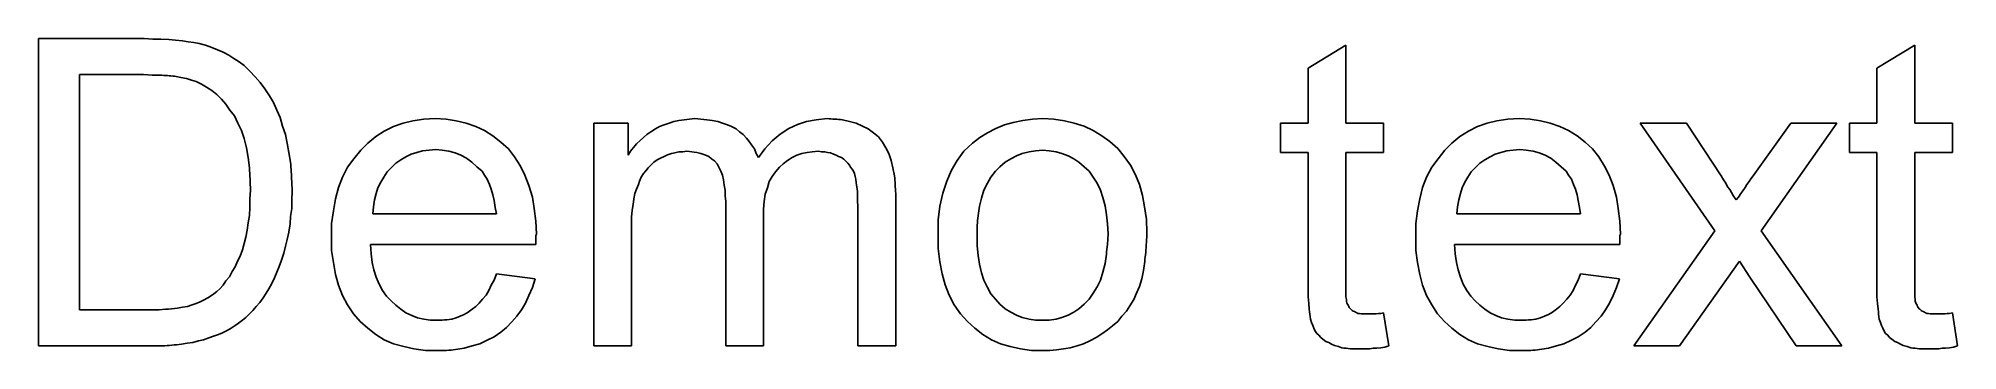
# Model space of a CAD drawing. Header units: millimetres. Extents: x 6 to 250, y -1 to 39.
import ezdxf

# ---------------------------------------------------------------- set-up
doc = ezdxf.new("R2010")
doc.units = ezdxf.units.MM

msp = doc.modelspace()

# ---------------------------------------------------------------- linework, layer by layer
for p, q in [((5.896501, 0), (5.896501, 39.139942)), ((5.896501, 39.139942), (19.380466, 39.139942)), ((19.380466, 39.139942), (20.473761, 39.067055)), ((20.473761, 39.067055), (21.494169, 39.067055)), ((21.494169, 39.067055), (22.514577, 38.994169)), ((22.514577, 38.994169), (23.389213, 38.921283)), ((23.389213, 38.921283), (24.263848, 38.848397)), ((24.263848, 38.848397), (24.992711, 38.702624)), ((24.992711, 38.702624), (25.721574, 38.629738)), ((25.721574, 38.629738), (26.377551, 38.483965)), ((26.377551, 38.483965), (27.1793, 38.265306)), ((27.1793, 38.265306), (27.98105, 37.973761)), ((27.98105, 37.973761), (28.709913, 37.682216)), ((28.709913, 37.682216), (29.438776, 37.390671)), ((29.438776, 37.390671), (30.167638, 37.026239)), ((30.167638, 37.026239), (30.823615, 36.588921)), ((167.714777, 35.349854), (172.525272, 38.265306)), ((172.525272, 38.265306), (172.525272, 28.35277)), ((240.214777, 35.349854), (245.025272, 38.265306)), ((245.025272, 38.265306), (245.025272, 28.35277)), ((19.30758, 34.548105), (11.144315, 34.548105)), ((11.144315, 34.548105), (11.144315, 4.591837)), ((20.400875, 34.475219), (19.30758, 34.548105)), ((21.421283, 34.475219), (20.400875, 34.475219)), ((24.04519, 34.183673), (23.24344, 34.329446)), ((30.823615, 36.588921), (31.479592, 36.151603)), ((31.479592, 36.151603), (32.135569, 35.714286)), ((32.135569, 35.714286), (32.864431, 34.985423)), ((32.864431, 34.985423), (33.520408, 34.25656)), ((33.520408, 34.25656), (34.176385, 33.527697)), ((167.714777, 28.35277), (167.714777, 35.349854)), ((240.214777, 28.35277), (240.214777, 35.349854)), ((24.774052, 34.037901), (24.04519, 34.183673)), ((25.430029, 33.819242), (24.774052, 34.037901)), ((26.01312, 33.673469), (25.430029, 33.819242)), ((26.669096, 33.309038), (26.01312, 33.673469)), ((27.325073, 32.944606), (26.669096, 33.309038)), ((27.98105, 32.507289), (27.325073, 32.944606)), ((28.637026, 31.997085), (27.98105, 32.507289)), ((29.220117, 31.413994), (28.637026, 31.997085)), ((34.176385, 33.527697), (34.759475, 32.725948)), ((34.759475, 32.725948), (35.342566, 31.851312)), ((35.342566, 31.851312), (35.85277, 30.976676)), ((29.803207, 30.758017), (29.220117, 31.413994)), ((30.313411, 30.029155), (29.803207, 30.758017)), ((30.896501, 29.300292), (30.313411, 30.029155)), ((35.85277, 30.976676), (36.290087, 30.029155)), ((36.290087, 30.029155), (36.727405, 29.081633)), ((31.333819, 28.35277), (30.896501, 29.300292)), ((31.771137, 27.405248), (31.333819, 28.35277)), ((32.135569, 26.38484), (31.771137, 27.405248)), ((36.727405, 29.081633), (37.01895, 27.988338)), ((37.01895, 27.988338), (37.383382, 26.895044)), ((48.882895, 26.676385), (49.976189, 27.332362)), ((49.976189, 27.332362), (51.14237, 27.915452)), ((51.14237, 27.915452), (52.381437, 28.35277)), ((52.381437, 28.35277), (53.620504, 28.644315)), ((53.620504, 28.644315), (55.005344, 28.862974)), ((55.005344, 28.862974), (56.46307, 28.93586)), ((56.46307, 28.93586), (57.847909, 28.862974)), ((57.847909, 28.862974), (59.159863, 28.644315)), ((59.159863, 28.644315), (60.39893, 28.35277)), ((60.39893, 28.35277), (61.637997, 27.915452)), ((61.637997, 27.915452), (62.731291, 27.405248)), ((62.731291, 27.405248), (63.824586, 26.749271)), ((76.673953, 0), (76.673953, 28.35277)), ((76.673953, 28.35277), (81.047131, 28.35277)), ((81.047131, 28.35277), (81.047131, 24.271137)), ((83.452378, 26.895044), (83.962582, 27.259475)), ((83.962582, 27.259475), (84.545673, 27.623907)), ((84.545673, 27.623907), (85.055877, 27.915452)), ((85.055877, 27.915452), (85.638967, 28.134111)), ((85.638967, 28.134111), (86.294944, 28.35277)), ((86.294944, 28.35277), (86.878034, 28.571429)), ((86.878034, 28.571429), (87.534011, 28.717201)), ((87.534011, 28.717201), (88.189988, 28.790087)), ((91.10544, 28.790087), (91.761416, 28.717201)), ((91.761416, 28.717201), (92.490279, 28.571429)), ((92.490279, 28.571429), (93.07337, 28.35277)), ((93.07337, 28.35277), (93.729346, 28.134111)), ((93.729346, 28.134111), (94.23955, 27.915452)), ((94.23955, 27.915452), (94.822641, 27.623907)), ((94.822641, 27.623907), (95.259959, 27.259475)), ((95.259959, 27.259475), (95.697276, 26.895044)), ((99.414478, 26.093294), (100.434886, 26.96793)), ((100.434886, 26.96793), (101.52818, 27.696793)), ((101.52818, 27.696793), (102.621475, 28.206997)), ((102.621475, 28.206997), (103.787655, 28.571429)), ((103.787655, 28.571429), (105.026722, 28.790087)), ((105.026722, 28.790087), (106.411562, 28.93586)), ((108.379492, 28.790087), (109.254128, 28.571429)), ((109.254128, 28.571429), (110.128763, 28.35277)), ((110.128763, 28.35277), (110.930513, 27.988338)), ((110.930513, 27.988338), (111.659375, 27.623907)), ((111.659375, 27.623907), (112.315352, 27.113703)), ((112.315352, 27.113703), (112.971329, 26.603499)), ((125.893586, 26.530612), (126.841108, 27.113703)), ((126.841108, 27.113703), (127.934402, 27.696793)), ((127.934402, 27.696793), (129.027697, 28.134111)), ((129.027697, 28.134111), (130.120991, 28.425656)), ((130.120991, 28.425656), (131.360058, 28.717201)), ((131.360058, 28.717201), (132.599125, 28.862974)), ((132.599125, 28.862974), (133.911079, 28.93586)), ((133.911079, 28.93586), (135.295918, 28.862974)), ((135.295918, 28.862974), (136.680758, 28.644315)), ((136.680758, 28.644315), (137.919825, 28.35277)), ((137.919825, 28.35277), (139.158892, 27.988338)), ((139.158892, 27.988338), (140.325073, 27.405248)), ((140.325073, 27.405248), (141.418367, 26.749271)), ((164.216234, 24.635569), (164.216234, 28.35277)), ((164.216234, 28.35277), (167.714777, 28.35277)), ((172.525272, 28.35277), (177.335768, 28.35277)), ((177.335768, 28.35277), (177.335768, 24.635569)), ((187.049563, 26.676385), (188.142857, 27.332362)), ((188.142857, 27.332362), (189.309038, 27.915452)), ((189.309038, 27.915452), (190.548105, 28.35277)), ((190.548105, 28.35277), (191.787172, 28.644315)), ((191.787172, 28.644315), (193.172012, 28.862974)), ((193.172012, 28.862974), (194.629738, 28.93586)), ((194.629738, 28.93586), (196.014577, 28.862974)), ((196.014577, 28.862974), (197.326531, 28.644315)), ((197.326531, 28.644315), (198.565598, 28.35277)), ((198.565598, 28.35277), (199.804665, 27.915452)), ((199.804665, 27.915452), (200.897959, 27.405248)), ((200.897959, 27.405248), (201.991254, 26.749271)), ((219.563649, 14.650146), (210.015544, 28.35277)), ((210.015544, 28.35277), (215.919334, 28.35277)), ((215.919334, 28.35277), (220.365398, 21.64723)), ((224.447031, 21.64723), (229.257526, 28.35277)), ((235.08843, 28.35277), (225.467439, 14.650146)), ((229.257526, 28.35277), (235.08843, 28.35277)), ((236.716234, 24.635569), (236.716234, 28.35277)), ((236.716234, 28.35277), (240.214777, 28.35277)), ((245.025272, 28.35277), (249.835768, 28.35277)), ((249.835768, 28.35277), (249.835768, 24.635569)), ((32.427114, 25.218659), (32.135569, 26.38484)), ((32.645773, 23.979592), (32.427114, 25.218659)), ((37.383382, 26.895044), (37.602041, 25.801749)), ((37.602041, 25.801749), (37.8207, 24.635569)), ((37.8207, 24.635569), (38.039359, 23.396501)), ((46.113215, 23.833819), (46.987851, 24.927114)), ((46.987851, 24.927114), (47.862487, 25.801749)), ((47.862487, 25.801749), (48.882895, 26.676385)), ((54.130708, 24.635569), (53.401845, 24.41691)), ((54.859571, 24.854227), (54.130708, 24.635569)), ((57.337705, 24.927114), (56.535956, 25)), ((58.212341, 24.781341), (57.337705, 24.927114)), ((59.01409, 24.562682), (58.212341, 24.781341)), ((59.742953, 24.271137), (59.01409, 24.562682)), ((63.824586, 26.749271), (64.844994, 25.947522)), ((64.844994, 25.947522), (65.792516, 25.072886)), ((65.792516, 25.072886), (66.594265, 24.052478)), ((81.047131, 24.271137), (81.338676, 24.781341)), ((82.140425, 25.728863), (82.577743, 26.166181)), ((82.577743, 26.166181), (83.015061, 26.530612)), ((83.015061, 26.530612), (83.452378, 26.895044)), ((86.586489, 24.489796), (86.076285, 24.344023)), ((87.023807, 24.562682), (86.586489, 24.489796)), ((87.534011, 24.708455), (87.023807, 24.562682)), ((88.044215, 24.708455), (87.534011, 24.708455)), ((88.554419, 24.781341), (88.044215, 24.708455)), ((90.30369, 24.489796), (89.793486, 24.635569)), ((90.813894, 24.344023), (90.30369, 24.489796)), ((95.697276, 26.895044), (96.134594, 26.457726)), ((96.134594, 26.457726), (96.499026, 26.020408)), ((96.499026, 26.020408), (96.790571, 25.58309)), ((96.790571, 25.58309), (97.155002, 25.072886)), ((97.155002, 25.072886), (97.373661, 24.489796)), ((97.373661, 24.489796), (97.665206, 23.979592)), ((97.665206, 23.979592), (98.466956, 25.072886)), ((98.466956, 25.072886), (99.414478, 26.093294)), ((103.204565, 24.489796), (102.548588, 24.271137)), ((103.860542, 24.635569), (103.204565, 24.489796)), ((104.516518, 24.708455), (103.860542, 24.635569)), ((105.318268, 24.781341), (104.516518, 24.708455)), ((105.682699, 24.708455), (105.318268, 24.781341)), ((106.120017, 24.708455), (105.682699, 24.708455)), ((106.484448, 24.635569), (106.120017, 24.708455)), ((106.84888, 24.562682), (106.484448, 24.635569)), ((107.213311, 24.41691), (106.84888, 24.562682)), ((112.971329, 26.603499), (113.481533, 25.947522)), ((113.481533, 25.947522), (113.918851, 25.218659)), ((113.918851, 25.218659), (114.283282, 24.489796)), ((114.283282, 24.489796), (114.574827, 23.61516)), ((122.978134, 23.61516), (123.85277, 24.781341)), ((123.85277, 24.781341), (124.946064, 25.801749)), ((124.946064, 25.801749), (125.893586, 26.530612)), ((131.287172, 24.489796), (130.558309, 24.198251)), ((132.161808, 24.708455), (131.287172, 24.489796)), ((132.963557, 24.854227), (132.161808, 24.708455)), ((133.911079, 24.927114), (132.963557, 24.854227)), ((134.712828, 24.854227), (133.911079, 24.927114)), ((135.587464, 24.708455), (134.712828, 24.854227)), ((136.316327, 24.489796), (135.587464, 24.708455)), ((137.118076, 24.198251), (136.316327, 24.489796)), ((141.418367, 26.749271), (142.438776, 26.020408)), ((142.438776, 26.020408), (143.459184, 25.145773)), ((143.459184, 25.145773), (144.260933, 24.125364)), ((167.714777, 24.635569), (164.216234, 24.635569)), ((167.714777, 8.309038), (167.714777, 24.635569)), ((177.335768, 24.635569), (172.525272, 24.635569)), ((172.525272, 24.635569), (172.525272, 7.944606)), ((184.279883, 23.833819), (185.154519, 24.927114)), ((185.154519, 24.927114), (186.029155, 25.801749)), ((186.029155, 25.801749), (187.049563, 26.676385)), ((192.297376, 24.635569), (191.568513, 24.41691)), ((193.026239, 24.854227), (192.297376, 24.635569)), ((195.504373, 24.927114), (194.702624, 25)), ((196.379009, 24.781341), (195.504373, 24.927114)), ((197.180758, 24.562682), (196.379009, 24.781341)), ((197.909621, 24.271137), (197.180758, 24.562682)), ((201.991254, 26.749271), (203.011662, 25.947522)), ((203.011662, 25.947522), (203.959184, 25.072886)), ((203.959184, 25.072886), (204.760933, 24.052478)), ((240.214777, 24.635569), (236.716234, 24.635569)), ((240.214777, 8.309038), (240.214777, 24.635569)), ((249.835768, 24.635569), (245.025272, 24.635569)), ((245.025272, 24.635569), (245.025272, 7.944606)), ((32.791545, 22.667638), (32.645773, 23.979592)), ((44.655489, 21.501458), (45.311466, 22.740525)), ((45.311466, 22.740525), (46.113215, 23.833819)), ((50.340621, 22.157434), (49.903303, 21.501458)), ((50.923711, 22.740525), (50.340621, 22.157434)), ((51.433915, 23.250729), (50.923711, 22.740525)), ((52.089892, 23.688047), (51.433915, 23.250729)), ((52.745869, 24.052478), (52.089892, 23.688047)), ((53.401845, 24.41691), (52.745869, 24.052478)), ((60.471816, 23.906706), (59.742953, 24.271137)), ((61.127793, 23.396501), (60.471816, 23.906706)), ((61.783769, 22.813411), (61.127793, 23.396501)), ((62.439746, 22.230321), (61.783769, 22.813411)), ((62.731291, 21.720117), (62.439746, 22.230321)), ((66.594265, 24.052478), (67.323128, 22.886297)), ((67.323128, 22.886297), (67.906218, 21.720117)), ((83.306606, 22.303207), (83.015061, 21.938776)), ((83.598151, 22.667638), (83.306606, 22.303207)), ((83.962582, 23.03207), (83.598151, 22.667638)), ((84.327014, 23.396501), (83.962582, 23.03207)), ((84.764332, 23.688047), (84.327014, 23.396501)), ((85.20165, 23.906706), (84.764332, 23.688047)), ((85.638967, 24.125364), (85.20165, 23.906706)), ((86.076285, 24.344023), (85.638967, 24.125364)), ((91.324099, 24.125364), (90.813894, 24.344023)), ((91.68853, 23.833819), (91.324099, 24.125364)), ((92.052961, 23.542274), (91.68853, 23.833819)), ((92.417393, 23.177843), (92.052961, 23.542274)), ((92.636052, 22.740525), (92.417393, 23.177843)), ((92.854711, 22.230321), (92.636052, 22.740525)), ((93.07337, 21.720117), (92.854711, 22.230321)), ((99.851795, 22.157434), (99.414478, 21.574344)), ((100.361999, 22.740525), (99.851795, 22.157434)), ((100.799317, 23.177843), (100.361999, 22.740525)), ((101.382408, 23.61516), (100.799317, 23.177843)), ((101.965498, 23.979592), (101.382408, 23.61516)), ((102.548588, 24.271137), (101.965498, 23.979592)), ((107.577743, 24.271137), (107.213311, 24.41691)), ((107.869288, 24.125364), (107.577743, 24.271137)), ((108.23372, 23.979592), (107.869288, 24.125364)), ((108.525265, 23.760933), (108.23372, 23.979592)), ((108.743924, 23.542274), (108.525265, 23.760933)), ((109.035469, 23.250729), (108.743924, 23.542274)), ((109.254128, 23.03207), (109.035469, 23.250729)), ((109.3999, 22.740525), (109.254128, 23.03207)), ((109.618559, 22.521866), (109.3999, 22.740525)), ((109.764332, 22.230321), (109.618559, 22.521866)), ((109.910104, 21.938776), (109.764332, 22.230321)), ((114.574827, 23.61516), (114.793486, 22.667638)), ((114.793486, 22.667638), (115.012145, 21.64723)), ((121.666181, 20.991254), (122.249271, 22.376093)), ((122.249271, 22.376093), (122.978134, 23.61516)), ((127.861516, 22.230321), (127.278426, 21.501458)), ((128.444606, 22.813411), (127.861516, 22.230321)), ((129.100583, 23.396501), (128.444606, 22.813411)), ((129.829446, 23.833819), (129.100583, 23.396501)), ((130.558309, 24.198251), (129.829446, 23.833819)), ((137.846939, 23.833819), (137.118076, 24.198251)), ((138.502915, 23.396501), (137.846939, 23.833819)), ((139.158892, 22.813411), (138.502915, 23.396501)), ((139.814869, 22.230321), (139.158892, 22.813411)), ((140.325073, 21.501458), (139.814869, 22.230321)), ((144.260933, 24.125364), (145.062682, 23.03207)), ((145.062682, 23.03207), (145.718659, 21.793003)), ((182.822157, 21.501458), (183.478134, 22.740525)), ((183.478134, 22.740525), (184.279883, 23.833819)), ((188.507289, 22.157434), (188.069971, 21.501458)), ((189.090379, 22.740525), (188.507289, 22.157434)), ((189.600583, 23.250729), (189.090379, 22.740525)), ((190.25656, 23.688047), (189.600583, 23.250729)), ((190.912536, 24.052478), (190.25656, 23.688047)), ((191.568513, 24.41691), (190.912536, 24.052478)), ((198.638484, 23.906706), (197.909621, 24.271137)), ((199.294461, 23.396501), (198.638484, 23.906706)), ((199.950437, 22.813411), (199.294461, 23.396501)), ((200.606414, 22.230321), (199.950437, 22.813411)), ((200.897959, 21.720117), (200.606414, 22.230321)), ((204.760933, 24.052478), (205.489796, 22.886297)), ((205.489796, 22.886297), (206.072886, 21.720117)), ((32.864431, 18.731778), (32.937318, 19.825073)), ((38.185131, 20.918367), (38.258017, 19.6793)), ((38.258017, 19.6793), (38.185131, 18.586006)), ((43.780854, 18.731778), (44.145285, 20.189504)), ((44.145285, 20.189504), (44.655489, 21.501458)), ((49.17444, 20.116618), (48.955781, 19.387755)), ((49.538871, 20.845481), (49.17444, 20.116618)), ((49.903303, 21.501458), (49.538871, 20.845481)), ((63.095723, 21.209913), (62.731291, 21.720117)), ((63.387268, 20.553936), (63.095723, 21.209913)), ((63.605927, 19.970845), (63.387268, 20.553936)), ((63.824586, 19.241983), (63.605927, 19.970845)), ((67.906218, 21.720117), (68.416422, 20.408163)), ((68.416422, 20.408163), (68.85374, 18.950437)), ((82.140425, 19.970845), (81.921766, 19.387755)), ((82.359084, 20.553936), (82.140425, 19.970845)), ((82.504857, 20.991254), (82.359084, 20.553936)), ((82.723515, 21.501458), (82.504857, 20.991254)), ((83.015061, 21.938776), (82.723515, 21.501458)), ((93.219142, 21.137026), (93.07337, 21.720117)), ((93.292029, 20.48105), (93.219142, 21.137026)), ((93.437801, 19.825073), (93.292029, 20.48105)), ((93.437801, 19.09621), (93.437801, 19.825073)), ((98.831387, 20.116618), (98.539842, 19.314869)), ((99.050046, 20.918367), (98.831387, 20.116618)), ((99.414478, 21.574344), (99.050046, 20.918367)), ((109.982991, 21.574344), (109.910104, 21.938776)), ((110.055877, 21.209913), (109.982991, 21.574344)), ((110.128763, 20.772595), (110.055877, 21.209913)), ((110.274536, 19.09621), (110.274536, 19.6793)), ((121.155977, 19.460641), (121.666181, 20.991254)), ((126.40379, 19.825073), (126.112245, 18.804665)), ((126.841108, 20.699708), (126.40379, 19.825073)), ((127.278426, 21.501458), (126.841108, 20.699708)), ((140.835277, 20.699708), (140.325073, 21.501458)), ((141.272595, 19.825073), (140.835277, 20.699708)), ((141.56414, 18.877551), (141.272595, 19.825073)), ((145.718659, 21.793003), (146.228863, 20.553936)), ((146.228863, 20.553936), (146.593294, 19.169096)), ((181.947522, 18.731778), (182.311953, 20.189504)), ((182.311953, 20.189504), (182.822157, 21.501458)), ((187.341108, 20.116618), (187.122449, 19.387755)), ((187.705539, 20.845481), (187.341108, 20.116618)), ((188.069971, 21.501458), (187.705539, 20.845481)), ((201.262391, 21.209913), (200.897959, 21.720117)), ((201.553936, 20.553936), (201.262391, 21.209913)), ((201.772595, 19.970845), (201.553936, 20.553936)), ((201.991254, 19.241983), (201.772595, 19.970845)), ((206.072886, 21.720117), (206.58309, 20.408163)), ((206.58309, 20.408163), (207.020408, 18.950437)), ((220.365398, 21.64723), (220.656943, 21.137026)), ((220.656943, 21.137026), (220.948489, 20.699708)), ((220.948489, 20.699708), (221.167147, 20.262391)), ((221.167147, 20.262391), (221.458693, 19.897959)), ((221.458693, 19.897959), (221.677352, 19.533528)), ((222.843532, 19.387755), (223.135078, 19.752187)), ((223.135078, 19.752187), (223.426623, 20.189504)), ((223.426623, 20.189504), (223.645282, 20.553936)), ((223.645282, 20.553936), (223.936827, 20.918367)), ((223.936827, 20.918367), (224.155486, 21.282799)), ((224.155486, 21.282799), (224.447031, 21.64723)), ((32.791545, 16.618076), (32.864431, 17.638484)), ((32.864431, 17.638484), (32.864431, 18.731778)), ((38.185131, 17.492711), (38.039359, 16.472303)), ((38.185131, 18.586006), (38.185131, 17.492711)), ((43.27065, 15.597668), (43.489309, 17.201166)), ((43.489309, 17.201166), (43.780854, 18.731778)), ((48.59135, 17.71137), (48.518463, 16.836735)), ((48.737122, 18.586006), (48.59135, 17.71137)), ((48.955781, 19.387755), (48.737122, 18.586006)), ((63.970358, 18.51312), (63.824586, 19.241983)), ((64.116131, 17.638484), (63.970358, 18.51312)), ((64.261903, 16.836735), (64.116131, 17.638484)), ((68.85374, 18.950437), (69.072399, 17.492711)), ((69.072399, 17.492711), (69.291058, 15.889213)), ((81.557335, 17.274052), (81.484448, 16.399417)), ((81.703107, 18.002915), (81.557335, 17.274052)), ((81.775994, 18.731778), (81.703107, 18.002915)), ((81.921766, 19.387755), (81.775994, 18.731778)), ((93.510687, 18.367347), (93.437801, 19.09621)), ((93.510687, 0), (93.510687, 18.367347)), ((98.394069, 18.367347), (98.321183, 17.419825)), ((98.321183, 17.419825), (98.321183, 16.399417)), ((98.539842, 19.314869), (98.394069, 18.367347)), ((110.274536, 18.440233), (110.274536, 19.09621)), ((110.347422, 17.784257), (110.274536, 18.440233)), ((110.347422, 0), (110.347422, 17.784257)), ((115.157918, 19.387755), (115.157918, 0)), ((120.572886, 16.034985), (120.791545, 17.784257)), ((120.791545, 17.784257), (121.155977, 19.460641)), ((126.112245, 18.804665), (125.8207, 17.784257)), ((141.855685, 17.857143), (141.56414, 18.877551)), ((142.001458, 16.690962), (141.855685, 17.857143)), ((146.593294, 19.169096), (146.88484, 17.71137)), ((146.88484, 17.71137), (147.103499, 16.107872)), ((181.437318, 15.597668), (181.655977, 17.201166)), ((181.655977, 17.201166), (181.947522, 18.731778)), ((186.758017, 17.71137), (186.685131, 16.836735)), ((186.90379, 18.586006), (186.758017, 17.71137)), ((187.122449, 19.387755), (186.90379, 18.586006)), ((202.137026, 18.51312), (201.991254, 19.241983)), ((202.282799, 17.638484), (202.137026, 18.51312)), ((202.428571, 16.836735), (202.282799, 17.638484)), ((207.020408, 18.950437), (207.239067, 17.492711)), ((207.239067, 17.492711), (207.457726, 15.889213)), ((221.677352, 19.533528), (221.89601, 19.169096)), ((221.89601, 19.169096), (222.041783, 18.877551)), ((222.041783, 18.877551), (222.260442, 18.586006)), ((222.260442, 18.586006), (222.551987, 18.950437)), ((222.551987, 18.950437), (222.843532, 19.387755)), ((32.354227, 13.848397), (32.5, 14.723032)), ((32.5, 14.723032), (32.645773, 15.670554)), ((32.645773, 15.670554), (32.791545, 16.618076)), ((37.966472, 15.524781), (37.8207, 14.504373)), ((38.039359, 16.472303), (37.966472, 15.524781)), ((43.27065, 13.921283), (43.27065, 15.597668)), ((48.518463, 16.836735), (64.261903, 16.836735)), ((69.291058, 15.889213), (69.363944, 14.212828)), ((81.484448, 16.399417), (81.484448, 15.524781)), ((81.484448, 15.524781), (81.484448, 14.650146)), ((98.321183, 16.399417), (98.321183, 0)), ((120.572886, 14.139942), (120.572886, 16.034985)), ((125.529155, 15.379009), (125.529155, 14.139942)), ((142.14723, 15.524781), (142.001458, 16.690962)), ((142.220117, 14.285714), (142.14723, 15.524781)), ((147.103499, 16.107872), (147.176385, 14.504373)), ((181.437318, 13.921283), (181.437318, 15.597668)), ((186.685131, 16.836735), (202.428571, 16.836735)), ((207.457726, 15.889213), (207.530612, 14.212828)), ((31.625364, 11.443149), (31.91691, 12.244898)), ((31.91691, 12.244898), (32.135569, 13.046647)), ((32.135569, 13.046647), (32.354227, 13.848397)), ((37.383382, 12.682216), (37.164723, 11.80758)), ((37.602041, 13.556851), (37.383382, 12.682216)), ((37.8207, 14.504373), (37.602041, 13.556851)), ((43.27065, 12.172012), (43.27065, 13.921283)), ((69.291058, 12.900875), (48.226918, 12.900875)), ((48.226918, 12.900875), (48.299804, 11.734694)), ((69.363944, 14.212828), (69.291058, 14.067055)), ((69.291058, 14.067055), (69.291058, 13.921283)), ((69.291058, 13.921283), (69.291058, 13.77551)), ((69.291058, 13.77551), (69.291058, 13.629738)), ((69.291058, 13.629738), (69.291058, 13.483965)), ((69.291058, 13.483965), (69.291058, 13.265306)), ((69.291058, 13.265306), (69.291058, 13.046647)), ((69.291058, 13.046647), (69.291058, 12.900875)), ((81.484448, 14.650146), (81.484448, 0)), ((120.572886, 12.390671), (120.572886, 14.139942)), ((120.791545, 10.714286), (120.572886, 12.390671)), ((125.529155, 14.139942), (125.529155, 12.755102)), ((125.529155, 12.755102), (125.674927, 11.516035)), ((142.14723, 12.900875), (142.220117, 14.285714)), ((181.437318, 12.172012), (181.437318, 13.921283)), ((207.457726, 12.900875), (186.393586, 12.900875)), ((186.393586, 12.900875), (186.466472, 11.734694)), ((207.530612, 14.212828), (207.457726, 14.067055)), ((207.457726, 14.067055), (207.457726, 13.921283)), ((207.457726, 13.921283), (207.457726, 13.77551)), ((207.457726, 13.77551), (207.457726, 13.629738)), ((207.457726, 13.629738), (207.457726, 13.483965)), ((207.457726, 13.483965), (207.457726, 13.265306)), ((207.457726, 13.265306), (207.457726, 13.046647)), ((207.457726, 13.046647), (207.457726, 12.900875)), ((209.213795, 0), (219.563649, 14.650146)), ((225.467439, 14.650146), (235.744407, 0)), ((30.604956, 9.475219), (30.969388, 10.058309)), ((30.969388, 10.058309), (31.260933, 10.787172)), ((31.260933, 10.787172), (31.625364, 11.443149)), ((36.581633, 10.131195), (36.290087, 9.402332)), ((36.873178, 10.932945), (36.581633, 10.131195)), ((37.164723, 11.80758), (36.873178, 10.932945)), ((43.489309, 10.641399), (43.27065, 12.172012)), ((43.780854, 9.110787), (43.489309, 10.641399)), ((48.299804, 11.734694), (48.445577, 10.641399)), ((48.445577, 10.641399), (48.664236, 9.693878)), ((121.08309, 9.183673), (120.791545, 10.714286)), ((125.674927, 11.516035), (125.8207, 10.422741)), ((125.8207, 10.422741), (126.112245, 9.329446)), ((141.56414, 9.402332), (141.855685, 10.495627)), ((181.655977, 10.641399), (181.437318, 12.172012)), ((181.947522, 9.110787), (181.655977, 10.641399)), ((186.466472, 11.734694), (186.612245, 10.641399)), ((186.612245, 10.641399), (186.830904, 9.693878)), ((222.69776, 10.787172), (215.044699, 0)), ((224.009713, 8.746356), (222.69776, 10.787172)), ((29.001458, 7.28863), (29.438776, 7.725948)), ((29.438776, 7.725948), (29.803207, 8.309038)), ((29.803207, 8.309038), (30.240525, 8.819242)), ((30.240525, 8.819242), (30.604956, 9.475219)), ((35.634111, 7.944606), (35.269679, 7.28863)), ((35.998542, 8.673469), (35.634111, 7.944606)), ((36.290087, 9.402332), (35.998542, 8.673469)), ((44.145285, 7.725948), (43.780854, 9.110787)), ((44.655489, 6.413994), (44.145285, 7.725948)), ((48.664236, 9.693878), (48.955781, 8.746356)), ((48.955781, 8.746356), (49.320213, 7.87172)), ((49.320213, 7.87172), (49.75753, 7.069971)), ((63.314382, 7.069971), (63.605927, 7.725948)), ((63.605927, 7.725948), (63.970358, 8.381924)), ((63.970358, 8.381924), (64.261903, 9.183673)), ((64.261903, 9.183673), (69.218172, 8.527697)), ((68.85374, 7.434402), (68.416422, 6.413994)), ((69.218172, 8.527697), (68.85374, 7.434402)), ((121.447522, 7.798834), (121.08309, 9.183673)), ((121.957726, 6.48688), (121.447522, 7.798834)), ((126.112245, 9.329446), (126.40379, 8.381924)), ((126.40379, 8.381924), (126.841108, 7.434402)), ((126.841108, 7.434402), (127.278426, 6.632653)), ((140.325073, 6.705539), (140.835277, 7.507289)), ((140.835277, 7.507289), (141.272595, 8.381924)), ((141.272595, 8.381924), (141.56414, 9.402332)), ((146.228863, 7.580175), (145.864431, 6.705539)), ((146.520408, 8.527697), (146.228863, 7.580175)), ((146.739067, 9.620991), (146.520408, 8.527697)), ((167.714777, 7.215743), (167.714777, 8.309038)), ((172.525272, 7.944606), (172.525272, 7.434402)), ((172.525272, 7.434402), (172.525272, 6.997085)), ((182.311953, 7.725948), (181.947522, 9.110787)), ((182.822157, 6.413994), (182.311953, 7.725948)), ((186.830904, 9.693878), (187.122449, 8.746356)), ((187.122449, 8.746356), (187.48688, 7.87172)), ((187.48688, 7.87172), (187.924198, 7.069971)), ((201.48105, 7.069971), (201.772595, 7.725948)), ((201.772595, 7.725948), (202.137026, 8.381924)), ((202.137026, 8.381924), (202.428571, 9.183673)), ((202.428571, 9.183673), (207.38484, 8.527697)), ((207.020408, 7.434402), (206.58309, 6.413994)), ((207.38484, 8.527697), (207.020408, 7.434402)), ((229.913503, 0), (224.009713, 8.746356)), ((240.214777, 7.215743), (240.214777, 8.309038)), ((245.025272, 7.944606), (245.025272, 7.434402)), ((245.025272, 7.434402), (245.025272, 6.997085)), ((23.607872, 4.810496), (24.263848, 4.956268)), ((24.263848, 4.956268), (24.919825, 5.029155)), ((24.919825, 5.029155), (25.502915, 5.247813)), ((25.502915, 5.247813), (26.01312, 5.393586)), ((26.01312, 5.393586), (26.523324, 5.612245)), ((26.523324, 5.612245), (26.960641, 5.830904)), ((26.960641, 5.830904), (27.470845, 6.122449)), ((27.470845, 6.122449), (27.835277, 6.341108)), ((27.835277, 6.341108), (28.272595, 6.632653)), ((28.272595, 6.632653), (28.637026, 6.924198)), ((28.637026, 6.924198), (29.001458, 7.28863)), ((33.666181, 5.029155), (33.228863, 4.51895)), ((34.103499, 5.539359), (33.666181, 5.029155)), ((34.540816, 6.122449), (34.103499, 5.539359)), ((34.905248, 6.705539), (34.540816, 6.122449)), ((35.269679, 7.28863), (34.905248, 6.705539)), ((45.311466, 5.247813), (44.655489, 6.413994)), ((46.040329, 4.081633), (45.311466, 5.247813)), ((49.75753, 7.069971), (50.267734, 6.341108)), ((50.267734, 6.341108), (50.850825, 5.758017)), ((50.850825, 5.758017), (51.433915, 5.174927)), ((51.433915, 5.174927), (52.089892, 4.664723)), ((61.200679, 4.664723), (61.637997, 5.029155)), ((61.637997, 5.029155), (62.075315, 5.466472)), ((62.075315, 5.466472), (62.512632, 5.976676)), ((62.512632, 5.976676), (62.94995, 6.48688)), ((62.94995, 6.48688), (63.314382, 7.069971)), ((67.979105, 5.466472), (67.468901, 4.591837)), ((68.416422, 6.413994), (67.979105, 5.466472)), ((122.613703, 5.247813), (121.957726, 6.48688)), ((123.415452, 4.081633), (122.613703, 5.247813)), ((127.278426, 6.632653), (127.861516, 5.976676)), ((127.861516, 5.976676), (128.444606, 5.3207)), ((128.444606, 5.3207), (129.100583, 4.737609)), ((138.502915, 4.737609), (139.158892, 5.3207)), ((139.158892, 5.3207), (139.814869, 5.976676)), ((139.814869, 5.976676), (140.325073, 6.705539)), ((144.989796, 5.102041), (144.552478, 4.446064)), ((145.5, 5.90379), (144.989796, 5.102041)), ((145.864431, 6.705539), (145.5, 5.90379)), ((167.714777, 6.268222), (167.714777, 7.215743)), ((167.787663, 5.393586), (167.714777, 6.268222)), ((167.860549, 4.664723), (167.787663, 5.393586)), ((172.525272, 6.997085), (172.525272, 6.559767)), ((172.525272, 6.559767), (172.525272, 6.268222)), ((172.525272, 6.268222), (172.598159, 5.90379)), ((172.598159, 5.90379), (172.598159, 5.685131)), ((172.598159, 5.685131), (172.671045, 5.466472)), ((172.671045, 5.466472), (172.743931, 5.3207)), ((172.743931, 5.3207), (172.816818, 5.174927)), ((172.816818, 5.174927), (172.889704, 5.029155)), ((172.889704, 5.029155), (172.96259, 4.883382)), ((183.478134, 5.247813), (182.822157, 6.413994)), ((184.206997, 4.081633), (183.478134, 5.247813)), ((187.924198, 7.069971), (188.434402, 6.341108)), ((188.434402, 6.341108), (189.017493, 5.758017)), ((189.017493, 5.758017), (189.600583, 5.174927)), ((189.600583, 5.174927), (190.25656, 4.664723)), ((199.367347, 4.664723), (199.804665, 5.029155)), ((199.804665, 5.029155), (200.241983, 5.466472)), ((200.241983, 5.466472), (200.6793, 5.976676)), ((200.6793, 5.976676), (201.116618, 6.48688)), ((201.116618, 6.48688), (201.48105, 7.069971)), ((206.145773, 5.466472), (205.635569, 4.591837)), ((206.58309, 6.413994), (206.145773, 5.466472)), ((240.214777, 6.268222), (240.214777, 7.215743)), ((240.287663, 5.393586), (240.214777, 6.268222)), ((240.360549, 4.664723), (240.287663, 5.393586)), ((245.025272, 6.997085), (245.025272, 6.559767)), ((245.025272, 6.559767), (245.025272, 6.268222)), ((245.025272, 6.268222), (245.098159, 5.90379)), ((245.098159, 5.90379), (245.098159, 5.685131)), ((245.098159, 5.685131), (245.171045, 5.466472)), ((245.171045, 5.466472), (245.243931, 5.3207)), ((245.243931, 5.3207), (245.316818, 5.174927)), ((245.316818, 5.174927), (245.389704, 5.029155)), ((245.389704, 5.029155), (245.46259, 4.883382)), ((11.144315, 4.591837), (19.453353, 4.591837)), ((19.453353, 4.591837), (20.327988, 4.591837)), ((20.327988, 4.591837), (21.27551, 4.591837)), ((21.27551, 4.591837), (22.077259, 4.664723)), ((30.969388, 2.623907), (30.459184, 2.259475)), ((31.406706, 2.915452), (30.969388, 2.623907)), ((31.91691, 3.279883), (31.406706, 2.915452)), ((32.354227, 3.644315), (31.91691, 3.279883)), ((32.791545, 4.081633), (32.354227, 3.644315)), ((33.228863, 4.51895), (32.791545, 4.081633)), ((46.914965, 3.134111), (46.040329, 4.081633)), ((47.862487, 2.259475), (46.914965, 3.134111)), ((52.089892, 4.664723), (52.745869, 4.227405)), ((52.745869, 4.227405), (53.474731, 3.862974)), ((53.474731, 3.862974), (54.203594, 3.571429)), ((54.203594, 3.571429), (55.005344, 3.425656)), ((55.005344, 3.425656), (55.879979, 3.279883)), ((55.879979, 3.279883), (56.754615, 3.279883)), ((56.754615, 3.279883), (57.337705, 3.279883)), ((58.576772, 3.425656), (59.159863, 3.571429)), ((59.159863, 3.571429), (59.670067, 3.790087)), ((59.670067, 3.790087), (60.180271, 4.008746)), ((60.180271, 4.008746), (60.690475, 4.300292)), ((60.690475, 4.300292), (61.200679, 4.664723)), ((66.229834, 3.061224), (65.573857, 2.332362)), ((66.88581, 3.790087), (66.229834, 3.061224)), ((67.468901, 4.591837), (66.88581, 3.790087)), ((124.290087, 3.134111), (123.415452, 4.081633)), ((125.237609, 2.259475), (124.290087, 3.134111)), ((129.100583, 4.737609), (129.829446, 4.300292)), ((129.829446, 4.300292), (130.558309, 3.93586)), ((130.558309, 3.93586), (131.287172, 3.644315)), ((131.287172, 3.644315), (132.161808, 3.425656)), ((132.161808, 3.425656), (132.963557, 3.279883)), ((132.963557, 3.279883), (133.911079, 3.279883)), ((133.911079, 3.279883), (134.712828, 3.279883)), ((134.712828, 3.279883), (135.587464, 3.425656)), ((135.587464, 3.425656), (136.316327, 3.644315)), ((136.316327, 3.644315), (137.118076, 3.93586)), ((137.118076, 3.93586), (137.846939, 4.300292)), ((137.846939, 4.300292), (138.502915, 4.737609)), ((142.803207, 2.55102), (142.14723, 2.040816)), ((143.459184, 3.134111), (142.803207, 2.55102)), ((143.969388, 3.790087), (143.459184, 3.134111)), ((144.552478, 4.446064), (143.969388, 3.790087)), ((168.152094, 2.988338), (168.006322, 3.425656)), ((168.297867, 2.623907), (168.152094, 2.988338)), ((168.44364, 2.259475), (168.297867, 2.623907)), ((172.96259, 4.883382), (173.108363, 4.737609)), ((173.108363, 4.737609), (173.181249, 4.664723)), ((173.181249, 4.664723), (173.327022, 4.51895)), ((173.327022, 4.51895), (173.472794, 4.446064)), ((173.472794, 4.446064), (173.618567, 4.373178)), ((173.618567, 4.373178), (173.764339, 4.300292)), ((173.764339, 4.300292), (173.910112, 4.227405)), ((173.910112, 4.227405), (174.055885, 4.154519)), ((174.055885, 4.154519), (174.274543, 4.154519)), ((174.274543, 4.154519), (174.493202, 4.081633)), ((174.493202, 4.081633), (174.711861, 4.081633)), ((174.711861, 4.081633), (174.93052, 4.081633)), ((174.93052, 4.081633), (175.222065, 4.081633)), ((175.222065, 4.081633), (175.367838, 4.081633)), ((175.367838, 4.081633), (175.586497, 4.081633)), ((175.586497, 4.081633), (175.878042, 4.081633)), ((175.878042, 4.081633), (176.096701, 4.081633)), ((176.096701, 4.081633), (176.388246, 4.081633)), ((176.388246, 4.081633), (176.679791, 4.154519)), ((176.679791, 4.154519), (176.971336, 4.154519)), ((176.971336, 4.154519), (177.335768, 4.227405)), ((177.335768, 4.227405), (177.991745, 0)), ((185.081633, 3.134111), (184.206997, 4.081633)), ((186.029155, 2.259475), (185.081633, 3.134111)), ((190.25656, 4.664723), (190.912536, 4.227405)), ((190.912536, 4.227405), (191.641399, 3.862974)), ((191.641399, 3.862974), (192.370262, 3.571429)), ((192.370262, 3.571429), (193.172012, 3.425656)), ((193.172012, 3.425656), (194.046647, 3.279883)), ((194.046647, 3.279883), (194.921283, 3.279883)), ((194.921283, 3.279883), (195.504373, 3.279883)), ((196.74344, 3.425656), (197.326531, 3.571429)), ((197.326531, 3.571429), (197.836735, 3.790087)), ((197.836735, 3.790087), (198.346939, 4.008746)), ((198.346939, 4.008746), (198.857143, 4.300292)), ((198.857143, 4.300292), (199.367347, 4.664723)), ((204.396501, 3.061224), (203.740525, 2.332362)), ((205.052478, 3.790087), (204.396501, 3.061224)), ((205.635569, 4.591837), (205.052478, 3.790087)), ((240.652094, 2.988338), (240.506322, 3.425656)), ((240.797867, 2.623907), (240.652094, 2.988338)), ((240.94364, 2.259475), (240.797867, 2.623907)), ((245.46259, 4.883382), (245.608363, 4.737609)), ((245.608363, 4.737609), (245.681249, 4.664723)), ((245.681249, 4.664723), (245.827022, 4.51895)), ((245.827022, 4.51895), (245.972794, 4.446064)), ((245.972794, 4.446064), (246.118567, 4.373178)), ((246.118567, 4.373178), (246.264339, 4.300292)), ((246.264339, 4.300292), (246.410112, 4.227405)), ((246.410112, 4.227405), (246.555885, 4.154519)), ((246.555885, 4.154519), (246.774543, 4.154519)), ((246.774543, 4.154519), (246.993202, 4.081633)), ((246.993202, 4.081633), (247.211861, 4.081633)), ((247.211861, 4.081633), (247.43052, 4.081633)), ((247.43052, 4.081633), (247.722065, 4.081633)), ((247.722065, 4.081633), (247.867838, 4.081633)), ((247.867838, 4.081633), (248.086497, 4.081633)), ((248.086497, 4.081633), (248.378042, 4.081633)), ((248.378042, 4.081633), (248.596701, 4.081633)), ((248.596701, 4.081633), (248.888246, 4.081633)), ((248.888246, 4.081633), (249.179791, 4.154519)), ((249.179791, 4.154519), (249.471336, 4.154519)), ((249.471336, 4.154519), (249.835768, 4.227405)), ((249.835768, 4.227405), (250.491745, 0)), ((20.036443, 0), (5.896501, 0)), ((20.911079, 0), (20.036443, 0)), ((21.712828, 0), (20.911079, 0)), ((24.846939, 0.364431), (24.118076, 0.218659)), ((25.575802, 0.437318), (24.846939, 0.364431)), ((26.304665, 0.655977), (25.575802, 0.437318)), ((26.960641, 0.801749), (26.304665, 0.655977)), ((27.616618, 1.020408), (26.960641, 0.801749)), ((28.199708, 1.239067), (27.616618, 1.020408)), ((28.855685, 1.457726), (28.199708, 1.239067)), ((29.365889, 1.676385), (28.855685, 1.457726)), ((29.94898, 1.96793), (29.365889, 1.676385)), ((30.459184, 2.259475), (29.94898, 1.96793)), ((48.882895, 1.457726), (47.862487, 2.259475)), ((49.976189, 0.801749), (48.882895, 1.457726)), ((51.14237, 0.291545), (49.976189, 0.801749)), ((52.454323, -0.072886), (51.14237, 0.291545)), ((61.200679, 0), (60.180271, -0.291545)), ((62.148201, 0.291545), (61.200679, 0)), ((63.095723, 0.728863), (62.148201, 0.291545)), ((63.970358, 1.166181), (63.095723, 0.728863)), ((64.844994, 1.749271), (63.970358, 1.166181)), ((65.573857, 2.332362), (64.844994, 1.749271)), ((81.484448, 0), (76.673953, 0)), ((98.321183, 0), (93.510687, 0)), ((115.157918, 0), (110.347422, 0)), ((126.258017, 1.457726), (125.237609, 2.259475)), ((127.351312, 0.801749), (126.258017, 1.457726)), ((128.517493, 0.291545), (127.351312, 0.801749)), ((129.75656, -0.072886), (128.517493, 0.291545)), ((138.284257, 0), (137.409621, -0.218659)), ((139.086006, 0.291545), (138.284257, 0)), ((139.887755, 0.655977), (139.086006, 0.291545)), ((140.689504, 1.093294), (139.887755, 0.655977)), ((141.418367, 1.530612), (140.689504, 1.093294)), ((142.14723, 2.040816), (141.418367, 1.530612)), ((168.589412, 1.96793), (168.44364, 2.259475)), ((168.808071, 1.603499), (168.589412, 1.96793)), ((169.099616, 1.38484), (168.808071, 1.603499)), ((169.318275, 1.093294), (169.099616, 1.38484)), ((169.60982, 0.874636), (169.318275, 1.093294)), ((169.974252, 0.58309), (169.60982, 0.874636)), ((170.338683, 0.437318), (169.974252, 0.58309)), ((170.703115, 0.218659), (170.338683, 0.437318)), ((171.067546, 0.072886), (170.703115, 0.218659)), ((171.57775, -0.072886), (171.067546, 0.072886)), ((177.991745, 0), (177.481541, -0.145773)), ((187.049563, 1.457726), (186.029155, 2.259475)), ((188.142857, 0.801749), (187.049563, 1.457726)), ((189.309038, 0.291545), (188.142857, 0.801749)), ((190.620991, -0.072886), (189.309038, 0.291545)), ((199.367347, 0), (198.346939, -0.291545)), ((200.314869, 0.291545), (199.367347, 0)), ((201.262391, 0.728863), (200.314869, 0.291545)), ((202.137026, 1.166181), (201.262391, 0.728863)), ((203.011662, 1.749271), (202.137026, 1.166181)), ((203.740525, 2.332362), (203.011662, 1.749271)), ((215.044699, 0), (209.213795, 0)), ((235.744407, 0), (229.913503, 0)), ((241.089412, 1.96793), (240.94364, 2.259475)), ((241.308071, 1.603499), (241.089412, 1.96793)), ((241.599616, 1.38484), (241.308071, 1.603499)), ((241.818275, 1.093294), (241.599616, 1.38484)), ((242.10982, 0.874636), (241.818275, 1.093294)), ((242.474252, 0.58309), (242.10982, 0.874636)), ((242.838683, 0.437318), (242.474252, 0.58309)), ((243.203115, 0.218659), (242.838683, 0.437318)), ((243.567546, 0.072886), (243.203115, 0.218659)), ((244.07775, -0.072886), (243.567546, 0.072886)), ((250.491745, 0), (249.981541, -0.145773)), ((53.766277, -0.364431), (52.454323, -0.072886)), ((55.224003, -0.58309), (53.766277, -0.364431)), ((56.754615, -0.58309), (55.224003, -0.58309)), ((57.920796, -0.58309), (56.754615, -0.58309)), ((131.068513, -0.364431), (129.75656, -0.072886)), ((132.453353, -0.58309), (131.068513, -0.364431)), ((133.911079, -0.58309), (132.453353, -0.58309)), ((134.785714, -0.58309), (133.911079, -0.58309)), ((135.66035, -0.510204), (134.785714, -0.58309)), ((136.534985, -0.364431), (135.66035, -0.510204)), ((137.409621, -0.218659), (136.534985, -0.364431)), ((172.015068, -0.218659), (171.57775, -0.072886)), ((173.691453, -0.364431), (173.108363, -0.364431)), ((174.34743, -0.364431), (173.691453, -0.364431)), ((174.711861, -0.364431), (174.34743, -0.364431)), ((175.149179, -0.364431), (174.711861, -0.364431)), ((175.586497, -0.364431), (175.149179, -0.364431)), ((176.023815, -0.291545), (175.586497, -0.364431)), ((176.461132, -0.291545), (176.023815, -0.291545)), ((176.971336, -0.218659), (176.461132, -0.291545)), ((177.481541, -0.145773), (176.971336, -0.218659)), ((191.932945, -0.364431), (190.620991, -0.072886)), ((193.390671, -0.58309), (191.932945, -0.364431)), ((194.921283, -0.58309), (193.390671, -0.58309)), ((196.087464, -0.58309), (194.921283, -0.58309)), ((244.515068, -0.218659), (244.07775, -0.072886)), ((246.191453, -0.364431), (245.608363, -0.364431)), ((246.84743, -0.364431), (246.191453, -0.364431)), ((247.211861, -0.364431), (246.84743, -0.364431)), ((247.649179, -0.364431), (247.211861, -0.364431)), ((248.086497, -0.364431), (247.649179, -0.364431)), ((248.523815, -0.291545), (248.086497, -0.364431)), ((248.961132, -0.291545), (248.523815, -0.291545)), ((249.471336, -0.218659), (248.961132, -0.291545)), ((249.981541, -0.145773), (249.471336, -0.218659))]:
    msp.add_line(p, q)
for centre, radius, start, end in [((10.890327, -108.622669), 143.484865, 85.06109211, 85.79103787), ((95.515489, -34.151096), 63.366044, 95.37946565, 96.63858503), ((98.431277, 113.819787), 85.3447, -95.95646129, -94.9242275), ((94.056223, -151.217125), 180.576167, 85.45053004, 86.07665676), ((65.392559, -86.562732), 111.913728, 94.53900636, 95.40050164), ((115.850881, -3.608318), 44.688533, 138.96794425, 140.55936624), ((94.494626, 69.934359), 45.542081, -97.49463529, -95.92498466), ((203.559227, -86.562732), 111.913728, 94.53900636, 95.40050164), ((-508.78193, -6.530464), 542.35999, 2.78533817, 3.08602625), ((-140.941536, 11.624901), 179.367587, 2.9699619, 3.76293232), ((79.041836, 16.071296), 31.440408, 6.58960374, 8.59971732), ((-157.1397, 2.954556), 272.79304, 3.45361943, 3.92917372), ((291.643491, -3.535754), 167.187742, 172.67361446, 173.50394126), ((-23.967106, 31.815638), 167.187742, -7.32638554, -6.49605874), ((-65.459853, 25.001526), 212.895185, -3.53346701, -2.82621016), ((9.047049, 28.53624), 138.985173, -7.82196892, -6.88278176), ((14.751422, 89.694423), 85.3447, -85.0757725, -84.04353871), ((52.636529, 48.578674), 45.542085, -84.07496973, -82.5053191), ((213.15934, 9.365899), 45.542085, -174.07496973, -172.5053191), ((190.803197, 48.578674), 45.542085, -84.07496973, -82.5053191), ((285.65934, 9.365899), 45.542085, -174.07496973, -172.5053191), ((14.460314, 93.115806), 93.397817, -85.54639305, -84.06474484), ((41.265022, 137.400473), 138.985173, -83.11721824, -82.17803108), ((176.716338, 30.868268), 31.440404, -98.59966583, -96.58955225), ((179.43169, 137.400473), 138.985173, -83.11721824, -82.17803108), ((249.216338, 30.868268), 31.440404, -98.59966583, -96.58955225)]:
    msp.add_arc(centre, radius, start, end)

doc.saveas('drawing.dxf')
